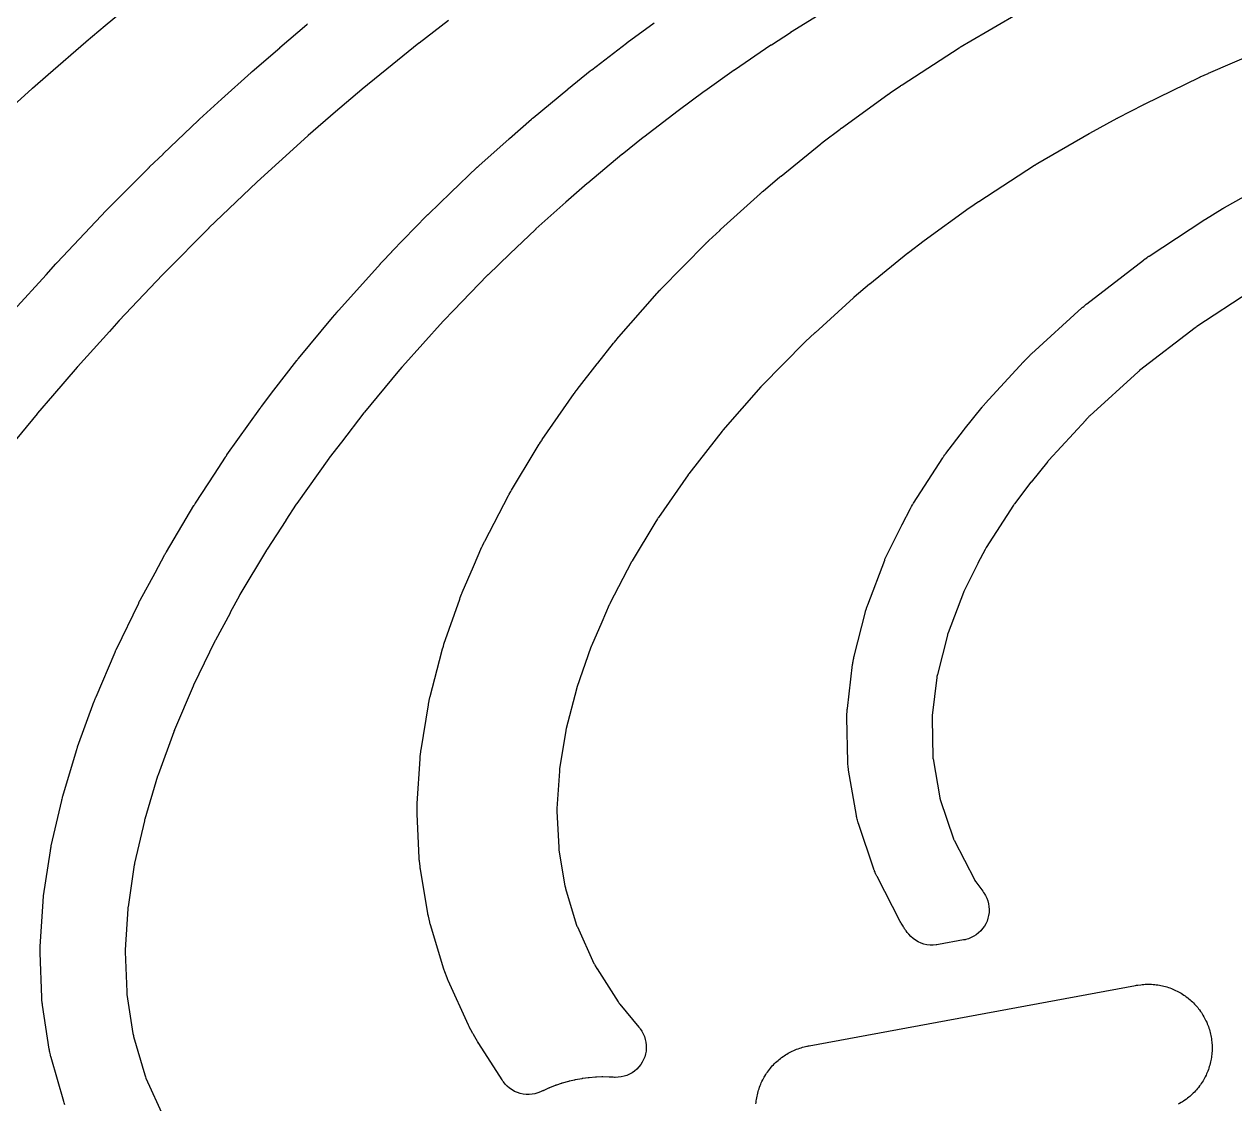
# Model space of a CAD drawing. Header units: metres. Extents: x -22.6 to 22.6, y 1.9 to 79.7.
# Drawn here: x -1.405 to 2.577, y 48.393 to 51.945 of the extents above; entities that cross this region are included whole.
import ezdxf

# ---------------------------------------------------------------- set-up
doc = ezdxf.new("R2010")
doc.units = ezdxf.units.M

msp = doc.modelspace()

# ---------------------------------------------------------------- linework, layer by layer
at = {"layer": 'MARKING'}
for points in [[(-1.0193, 52.0388), (-1.1392, 51.939), (-1.202, 51.8864), (-1.2026, 51.8858), (-1.3264, 51.7786), (-1.3783, 51.7334), (-1.3789, 51.7328), (-1.5138, 51.6114)], [(1.2926, 52.0276), (1.1161, 51.9175), (1.1153, 51.917), (1.0527, 51.8763), (1.0523, 51.876), (1.0519, 51.8757), (1.0514, 51.8754), (0.9314, 51.7937), (0.9307, 51.7933), (0.8337, 51.7248), (0.8332, 51.7245), (0.8327, 51.7241), (0.8322, 51.7238), (0.7466, 51.6603), (0.7461, 51.6599), (0.6331, 51.5735), (0.6326, 51.5731), (0.632, 51.5727), (0.6315, 51.5723), (0.5618, 51.516), (0.5613, 51.5157), (0.4486, 51.4224), (0.4481, 51.4219), (0.4475, 51.4215), (0.447, 51.421), (0.3768, 51.3595), (0.3765, 51.3592), (0.2784, 51.2714), (0.2778, 51.2709), (0.2773, 51.2704), (0.2767, 51.2699), (0.192, 51.1893), (0.1208, 51.1206), (0.1203, 51.12), (0.1197, 51.1195), (0.1191, 51.1189), (0.0065, 51.0029), (-0.0252, 50.9698), (-0.0258, 50.9692), (-0.0264, 50.9686), (-0.0269, 50.9679), (-0.1607, 50.8189), (-0.1613, 50.8182), (-0.1619, 50.8175), (-0.1625, 50.8168), (-0.176, 50.8007), (-0.2858, 50.6684), (-0.2864, 50.6676), (-0.287, 50.6669), (-0.2876, 50.6662), (-0.3618, 50.5697), (-0.4018, 50.5179), (-0.4023, 50.5171), (-0.4029, 50.5163), (-0.4035, 50.5155), (-0.5083, 50.3679), (-0.5089, 50.3671), (-0.5095, 50.3662), (-0.5101, 50.3653), (-0.5442, 50.3127), (-0.5445, 50.3123), (-0.6065, 50.2176), (-0.607, 50.2168), (-0.6076, 50.2159), (-0.6082, 50.215), (-0.6955, 50.0685), (-0.6961, 50.0675), (-0.6966, 50.0665), (-0.6972, 50.0654), (-0.7274, 50.0089), (-0.7275, 50.0086), (-0.7279, 50.008), (-0.7281, 50.0076), (-0.7765, 49.9188), (-0.777, 49.9177), (-0.7776, 49.9166), (-0.7781, 49.9155), (-0.8483, 49.7702), (-0.8489, 49.7691), (-0.8494, 49.768), (-0.8499, 49.7669), (-0.9108, 49.6233), (-0.911, 49.6226), (-0.9126, 49.6188), (-0.9133, 49.617), (-0.9651, 49.475), (-0.9656, 49.4736), (-0.966, 49.4722), (-0.9665, 49.4708), (-1.0089, 49.329), (-1.0093, 49.3274), (-1.0098, 49.3258), (-1.0101, 49.3242), (-1.0421, 49.1843), (-1.0424, 49.1825), (-1.0428, 49.1806), (-1.0431, 49.1788), (-1.0637, 49.0412), (-1.064, 49.0391), (-1.0642, 49.037), (-1.0644, 49.0348), (-1.0729, 48.9001), (-1.073, 48.8976), (-1.073, 48.8951), (-1.073, 48.8926), (-1.0681, 48.7609), (-1.0679, 48.7581), (-1.0676, 48.7552), (-1.0672, 48.7524), (-1.0476, 48.6238), (-1.047, 48.6205), (-1.0463, 48.6174), (-1.0454, 48.6142), (-1.0088, 48.488), (-1.0077, 48.4845), (-1.0064, 48.4812), (-1.005, 48.4778), (-0.9469, 48.3502)], [(2.6406, 51.8477), (2.49, 51.7825), (2.4892, 51.7821), (2.4628, 51.7702), (2.4622, 51.7699), (2.4616, 51.7696), (2.461, 51.7693), (2.279, 51.6808), (2.2785, 51.6805), (2.2779, 51.6802), (2.2773, 51.6799), (2.191, 51.6352), (2.1905, 51.6349), (2.19, 51.6346), (2.1895, 51.6344), (2.0996, 51.5851), (2.099, 51.5848), (2.0985, 51.5845), (2.098, 51.5842), (1.929, 51.4861), (1.9284, 51.4858), (1.9279, 51.4855), (1.9273, 51.4851), (1.9203, 51.4808), (1.9198, 51.4805), (1.9193, 51.4802), (1.9189, 51.4799), (1.7354, 51.3609), (1.7349, 51.3607), (1.7345, 51.3604), (1.734, 51.3601), (1.7054, 51.3406), (1.7048, 51.3402), (1.7042, 51.3398), (1.7035, 51.3393), (1.5559, 51.2323), (1.5551, 51.2317), (1.5041, 51.1932), (1.5034, 51.1927), (1.5027, 51.1921), (1.502, 51.1916), (1.3763, 51.0896), (1.3756, 51.0891), (1.3249, 51.0465), (1.3241, 51.0459), (1.3234, 51.0452), (1.3227, 51.0446), (1.1964, 50.93), (1.1959, 50.9295), (1.1648, 50.9005), (1.164, 50.8998), (1.1633, 50.899), (1.1625, 50.8983), (1.0212, 50.7546), (1.0202, 50.7535), (1.0192, 50.7525), (1.0183, 50.7514), (0.8935, 50.609), (0.8927, 50.608), (0.8919, 50.6071), (0.8911, 50.6061), (0.8434, 50.5457), (0.7809, 50.4653), (0.7801, 50.4642), (0.7793, 50.4631), (0.7785, 50.462), (0.681, 50.3217), (0.6802, 50.3205), (0.6793, 50.3192), (0.6785, 50.3179), (0.6697, 50.3034), (0.5952, 50.1799), (0.5944, 50.1786), (0.5937, 50.1772), (0.5929, 50.1758), (0.5217, 50.0392), (0.5209, 50.0376), (0.5202, 50.036), (0.5194, 50.0344), (0.4947, 49.9774), (0.4611, 49.9001), (0.4604, 49.8983), (0.4597, 49.8966), (0.459, 49.8948), (0.4132, 49.7628), (0.4126, 49.7608), (0.412, 49.7589), (0.4115, 49.7569), (0.3781, 49.6275), (0.3776, 49.6253), (0.3771, 49.6231), (0.3767, 49.6209), (0.356, 49.4948), (0.3557, 49.4923), (0.3554, 49.4898), (0.3552, 49.4874), (0.3474, 49.3645), (0.3473, 49.3618), (0.3473, 49.3591), (0.3474, 49.3563), (0.353, 49.2365), (0.3532, 49.2335), (0.3535, 49.2306), (0.3539, 49.2276), (0.3736, 49.1101), (0.3743, 49.107), (0.375, 49.1039), (0.3758, 49.1008), (0.4111, 48.9841), (0.4122, 48.981), (0.4133, 48.9779), (0.4146, 48.9748), (0.4691, 48.855), (0.4704, 48.8523), (0.4718, 48.8497), (0.4732, 48.8472), (0.4785, 48.8384), (0.4788, 48.8379), (0.4791, 48.8374), (0.4795, 48.8369), (0.5488, 48.7285), (0.5505, 48.7259), (0.5523, 48.7234), (0.5542, 48.721), (0.6169, 48.6454), (0.6199, 48.6416), (0.6212, 48.6399), (0.6267, 48.6318), (0.6313, 48.6233), (0.6351, 48.6144), (0.638, 48.6051), (0.64, 48.5956), (0.6411, 48.586), (0.6412, 48.5762), (0.6404, 48.5666), (0.6386, 48.557), (0.636, 48.5477), (0.6324, 48.5387), (0.628, 48.53), (0.6228, 48.5218), (0.6167, 48.5142), (0.61, 48.5072), (0.6027, 48.5009), (0.5947, 48.4953), (0.5863, 48.4905), (0.5774, 48.4866), (0.5682, 48.4835), (0.5587, 48.4814), (0.5491, 48.4801), (0.5394, 48.4798), (0.5372, 48.4799), (0.5324, 48.4801), (0.5228, 48.4807), (0.5216, 48.4808), (0.5204, 48.4809), (0.5192, 48.4809), (0.4983, 48.4813), (0.4971, 48.4813), (0.4959, 48.4813), (0.4946, 48.4812), (0.4777, 48.4807), (0.4765, 48.4807), (0.4753, 48.4806), (0.474, 48.4805), (0.4533, 48.4789), (0.452, 48.4787), (0.4508, 48.4786), (0.4496, 48.4785), (0.4328, 48.4763), (0.4316, 48.4761), (0.4304, 48.4759), (0.4292, 48.4757), (0.4087, 48.472), (0.4074, 48.4718), (0.4062, 48.4716), (0.405, 48.4713), (0.3886, 48.4675), (0.3874, 48.4672), (0.3862, 48.4669), (0.385, 48.4666), (0.3649, 48.4609), (0.3637, 48.4605), (0.3626, 48.4602), (0.3614, 48.4598), (0.3454, 48.4544), (0.3442, 48.454), (0.3431, 48.4536), (0.3419, 48.4531), (0.3225, 48.4455), (0.3214, 48.445), (0.3202, 48.4446), (0.3191, 48.4441), (0.3037, 48.4371), (0.3026, 48.4366), (0.3015, 48.4361), (0.3004, 48.4355), (0.3003, 48.4355), (0.2959, 48.4334), (0.2937, 48.4324), (0.2846, 48.4288), (0.2751, 48.4261), (0.2654, 48.4244), (0.2556, 48.4236), (0.2458, 48.4238), (0.236, 48.4249), (0.2264, 48.427), (0.2171, 48.4301), (0.2081, 48.434), (0.1995, 48.4388), (0.1915, 48.4444), (0.184, 48.4508), (0.1772, 48.4579), (0.1711, 48.4656), (0.1697, 48.4675), (0.167, 48.4716), (0.0904, 48.5915), (0.09, 48.592), (0.0897, 48.5925), (0.0894, 48.593), (0.0874, 48.5962), (0.0871, 48.5967), (0.0868, 48.5973), (0.0865, 48.5978), (0.0727, 48.6205), (0.0712, 48.623), (0.0698, 48.6256), (0.0684, 48.6282), (0.0599, 48.6443), (0.0585, 48.6469), (0.0572, 48.6496), (0.056, 48.6522), (-0.0105, 48.7984), (-0.0118, 48.8014), (-0.0131, 48.8045), (-0.0143, 48.8076), (-0.0216, 48.8269), (-0.0227, 48.83), (-0.0237, 48.8331), (-0.0248, 48.8363), (-0.0687, 48.9817), (-0.0696, 48.9847), (-0.0704, 48.9878), (-0.0712, 48.9909), (-0.0757, 49.0101), (-0.0764, 49.0132), (-0.077, 49.0164), (-0.0776, 49.0195), (-0.102, 49.1651), (-0.1025, 49.168), (-0.1029, 49.171), (-0.1032, 49.174), (-0.1052, 49.1923), (-0.1055, 49.1953), (-0.1057, 49.1983), (-0.1059, 49.2012), (-0.1127, 49.3474), (-0.1128, 49.3501), (-0.1129, 49.3529), (-0.1129, 49.3556), (-0.1127, 49.3726), (-0.1127, 49.3753), (-0.1126, 49.3781), (-0.1125, 49.3808), (-0.1032, 49.5277), (-0.103, 49.5302), (-0.1028, 49.5327), (-0.1026, 49.5351), (-0.1008, 49.5505), (-0.1005, 49.5529), (-0.1002, 49.5554), (-0.0998, 49.5579), (-0.0756, 49.7056), (-0.0752, 49.7078), (-0.0748, 49.71), (-0.0743, 49.7122), (-0.0715, 49.7259), (-0.071, 49.7281), (-0.0705, 49.7303), (-0.0699, 49.7325), (-0.0316, 49.8809), (-0.0311, 49.8829), (-0.0305, 49.8849), (-0.03, 49.8868), (-0.0263, 49.8989), (-0.0257, 49.9008), (-0.0251, 49.9028), (-0.0244, 49.9047), (0.0273, 50.0538), (0.028, 50.0556), (0.0286, 50.0574), (0.0293, 50.0592), (0.0336, 50.0702), (0.0343, 50.0719), (0.035, 50.0737), (0.0357, 50.0754), (0.0727, 50.1604), (0.1007, 50.225), (0.1014, 50.2266), (0.1022, 50.2282), (0.1029, 50.2298), (0.1076, 50.2397), (0.1084, 50.2413), (0.1092, 50.2429), (0.11, 50.2445), (0.1883, 50.3948), (0.189, 50.3961), (0.1898, 50.3975), (0.1905, 50.3989), (0.1953, 50.4073), (0.196, 50.4087), (0.1968, 50.41), (0.1976, 50.4114), (0.2757, 50.5408), (0.2759, 50.5411), (0.289, 50.5627), (0.2898, 50.5641), (0.2907, 50.5653), (0.2915, 50.5666), (0.2966, 50.5746), (0.2975, 50.5758), (0.2983, 50.5771), (0.2992, 50.5784), (0.4042, 50.7296), (0.405, 50.7307), (0.4058, 50.7318), (0.4066, 50.7328), (0.4115, 50.7396), (0.4123, 50.7407), (0.4131, 50.7417), (0.414, 50.7428), (0.4802, 50.8279), (0.4804, 50.8282), (0.4812, 50.8292), (0.4815, 50.8296), (0.5338, 50.8958), (0.5346, 50.8968), (0.5353, 50.8978), (0.5362, 50.8987), (0.5412, 50.9048), (0.542, 50.9058), (0.5428, 50.9067), (0.5436, 50.9077), (0.6767, 51.0597), (0.6775, 51.0605), (0.6783, 51.0614), (0.6791, 51.0622), (0.6836, 51.0672), (0.6846, 51.0683), (0.6856, 51.0693), (0.6866, 51.0703), (0.6866, 51.0704), (0.6871, 51.0709), (0.838, 51.2243), (0.8387, 51.2251), (0.8395, 51.2258), (0.8402, 51.2265), (0.8449, 51.2311), (0.8457, 51.2318), (0.8465, 51.2326), (0.8472, 51.2333), (0.8827, 51.2664), (0.8831, 51.2668), (0.885, 51.2686), (0.8856, 51.2691), (1.0168, 51.3882), (1.0175, 51.3889), (1.0183, 51.3895), (1.019, 51.3901), (1.0235, 51.3941), (1.0242, 51.3947), (1.025, 51.3953), (1.0257, 51.396), (1.0808, 51.4422), (1.0814, 51.4427), (1.0837, 51.4447), (1.0845, 51.4452), (1.2154, 51.5514), (1.2161, 51.552), (1.2167, 51.5525), (1.2174, 51.553), (1.2217, 51.5564), (1.2224, 51.5569), (1.223, 51.5574), (1.2237, 51.5579), (1.2791, 51.5997), (1.2798, 51.6003), (1.2826, 51.6023), (1.2835, 51.603), (1.4364, 51.7139), (1.4371, 51.7143), (1.4377, 51.7147), (1.4383, 51.7152), (1.4422, 51.7179), (1.4429, 51.7184), (1.4435, 51.7188), (1.4441, 51.7192), (1.4777, 51.742), (1.4781, 51.7423), (1.4786, 51.7426), (1.479, 51.7429), (1.4818, 51.7447), (1.4822, 51.745), (1.4827, 51.7453), (1.4831, 51.7456), (1.6708, 51.8673), (1.6713, 51.8676), (1.6718, 51.8679), (1.6723, 51.8682), (1.6752, 51.8701), (1.6757, 51.8704), (1.6762, 51.8707), (1.6767, 51.871), (1.6885, 51.8783), (1.6891, 51.8786), (1.6896, 51.879), (1.6902, 51.8793), (1.6937, 51.8814), (1.6943, 51.8818), (1.6949, 51.8821), (1.6955, 51.8824), (1.8695, 51.9835)], [(-0.0098, 51.9568), (-0.1058, 51.8829), (-0.1066, 51.8823), (-0.1949, 51.8115), (-0.2938, 51.7307), (-0.2942, 51.7304), (-0.2946, 51.7301), (-0.295, 51.7297), (-0.3811, 51.6564), (-0.471, 51.5787), (-0.4714, 51.5783), (-0.4718, 51.5779), (-0.4722, 51.5776), (-0.5674, 51.4915), (-0.6385, 51.4266), (-0.6389, 51.4262), (-0.6394, 51.4258), (-0.6398, 51.4254), (-0.754, 51.3162), (-0.7975, 51.2744), (-0.7979, 51.274), (-0.7983, 51.2736), (-0.7987, 51.2732), (-0.9408, 51.13), (-0.9486, 51.1221), (-0.949, 51.1217), (-0.9495, 51.1213), (-0.9499, 51.1208), (-1.0925, 50.97), (-1.0929, 50.9695), (-1.0934, 50.969), (-1.0938, 50.9686), (-1.1249, 50.9339), (-1.1251, 50.9337), (-1.2302, 50.8175), (-1.2306, 50.8171), (-1.231, 50.8166), (-1.2314, 50.8161), (-1.3119, 50.7225), (-1.3122, 50.7221), (-1.362, 50.6649), (-1.3624, 50.6644), (-1.3628, 50.6639), (-1.3632, 50.6634), (-1.4876, 50.513)], [(-1.439, 51.004), (-1.3335, 51.1207), (-1.3009, 51.157), (-1.3005, 51.1575), (-1.3, 51.1579), (-1.2996, 51.1584), (-1.2985, 51.1596), (-1.2981, 51.1601), (-1.2976, 51.1606), (-1.2972, 51.161), (-1.1522, 51.3144), (-1.1518, 51.3148), (-1.1514, 51.3153), (-1.1509, 51.3157), (-1.1499, 51.3168), (-1.1494, 51.3172), (-1.149, 51.3177), (-1.1486, 51.3181), (-1.1396, 51.3272), (-0.9963, 51.4716), (-0.9959, 51.472), (-0.9955, 51.4724), (-0.9951, 51.4728), (-0.994, 51.4739), (-0.9935, 51.4743), (-0.9931, 51.4747), (-0.9927, 51.4751), (-0.9482, 51.5178), (-0.9481, 51.518), (-0.8321, 51.6289), (-0.8317, 51.6293), (-0.8313, 51.6297), (-0.8309, 51.6301), (-0.8298, 51.6311), (-0.8293, 51.6315), (-0.8289, 51.6319), (-0.8285, 51.6323), (-0.7567, 51.6978), (-0.7563, 51.6982), (-0.6589, 51.7863), (-0.6584, 51.7867), (-0.658, 51.787), (-0.6576, 51.7874), (-0.6565, 51.7884), (-0.6561, 51.7887), (-0.6557, 51.7891), (-0.6553, 51.7895), (-0.5649, 51.8676), (-0.5644, 51.8681), (-0.4756, 51.9438), (-0.4752, 51.9441), (-0.4748, 51.9444), (-0.4743, 51.9448), (-0.4733, 51.9457)], [(-1.2715, 48.3898), (-1.2727, 48.3933), (-1.2738, 48.3967), (-1.2749, 48.4002), (-1.3169, 48.5449), (-1.3178, 48.5481), (-1.3186, 48.5513), (-1.3193, 48.5544), (-1.3211, 48.5627), (-1.3218, 48.5659), (-1.3224, 48.5691), (-1.3229, 48.5723), (-1.3452, 48.718), (-1.3456, 48.7208), (-1.346, 48.7236), (-1.3463, 48.7265), (-1.347, 48.7339), (-1.3472, 48.7368), (-1.3474, 48.7396), (-1.3476, 48.7425), (-1.353, 48.8892), (-1.3531, 48.8917), (-1.3531, 48.8942), (-1.3531, 48.8966), (-1.353, 48.9031), (-1.353, 48.9056), (-1.3529, 48.9081), (-1.3528, 48.9106), (-1.3435, 49.0583), (-1.3433, 49.0605), (-1.3432, 49.0626), (-1.343, 49.0648), (-1.3424, 49.0704), (-1.3421, 49.0725), (-1.3418, 49.0747), (-1.3415, 49.0768), (-1.3192, 49.2255), (-1.3189, 49.2274), (-1.3186, 49.2292), (-1.3183, 49.2311), (-1.3174, 49.2359), (-1.317, 49.2378), (-1.3166, 49.2396), (-1.3162, 49.2414), (-1.2821, 49.391), (-1.2817, 49.3926), (-1.2813, 49.3942), (-1.2809, 49.3958), (-1.2798, 49.4), (-1.2794, 49.4016), (-1.2789, 49.4032), (-1.2785, 49.4048), (-1.2335, 49.555), (-1.2331, 49.5564), (-1.2327, 49.5578), (-1.2322, 49.5592), (-1.231, 49.5628), (-1.2305, 49.5642), (-1.23, 49.5656), (-1.2296, 49.567), (-1.1747, 49.7175), (-1.1742, 49.7189), (-1.1736, 49.7204), (-1.173, 49.7218), (-1.1715, 49.7255), (-1.171, 49.727), (-1.1704, 49.7284), (-1.1697, 49.7298), (-1.169, 49.7317), (-1.1687, 49.7321), (-1.1063, 49.8794), (-1.1058, 49.8805), (-1.1053, 49.8816), (-1.1048, 49.8828), (-1.1035, 49.8857), (-1.103, 49.8868), (-1.1025, 49.8879), (-1.1019, 49.889), (-1.0287, 50.0404), (-1.0282, 50.0415), (-1.0277, 50.0426), (-1.0271, 50.0437), (-1.0257, 50.0465), (-1.0251, 50.0475), (-1.0246, 50.0486), (-1.024, 50.0497), (-0.9747, 50.1403), (-0.9426, 50.2003), (-0.9421, 50.2013), (-0.9415, 50.2023), (-0.9409, 50.2033), (-0.9394, 50.206), (-0.9388, 50.207), (-0.9383, 50.208), (-0.9377, 50.2091), (-0.8471, 50.3609), (-0.8466, 50.3618), (-0.846, 50.3627), (-0.8455, 50.3636), (-0.844, 50.3659), (-0.8434, 50.3668), (-0.8429, 50.3677), (-0.8423, 50.3686), (-0.7795, 50.4645), (-0.7434, 50.5201), (-0.7428, 50.521), (-0.7422, 50.5219), (-0.7416, 50.5228), (-0.7401, 50.525), (-0.7395, 50.5259), (-0.7389, 50.5268), (-0.7383, 50.5276), (-0.6302, 50.6799), (-0.6296, 50.6807), (-0.6291, 50.6814), (-0.6285, 50.6822), (-0.627, 50.6843), (-0.6264, 50.6851), (-0.6258, 50.6859), (-0.6252, 50.6866), (-0.5838, 50.7404), (-0.5079, 50.839), (-0.5074, 50.8397), (-0.5068, 50.8404), (-0.5062, 50.8412), (-0.5047, 50.8431), (-0.5041, 50.8438), (-0.5035, 50.8445), (-0.5029, 50.8452), (-0.3915, 50.9794), (-0.3914, 50.9795), (-0.376, 50.998), (-0.3754, 50.9987), (-0.3748, 50.9994), (-0.3742, 51.0001), (-0.3726, 51.0019), (-0.372, 51.0026), (-0.3714, 51.0033), (-0.3708, 51.004), (-0.2337, 51.1567), (-0.2332, 51.1573), (-0.2326, 51.158), (-0.232, 51.1586), (-0.2305, 51.1602), (-0.23, 51.1608), (-0.2294, 51.1614), (-0.2288, 51.162), (-0.1959, 51.1963), (-0.1955, 51.1967), (-0.0802, 51.3155), (-0.0797, 51.3161), (-0.0791, 51.3167), (-0.0785, 51.3172), (-0.077, 51.3187), (-0.0765, 51.3193), (-0.0759, 51.3198), (-0.0753, 51.3204), (-0.003, 51.3903), (-0.0027, 51.3905), (-0.0022, 51.391), (-0.0019, 51.3913), (0.0853, 51.4742), (0.0858, 51.4748), (0.0864, 51.4753), (0.087, 51.4758), (0.0884, 51.4771), (0.089, 51.4777), (0.0895, 51.4782), (0.0901, 51.4787), (0.19, 51.568), (0.1903, 51.5683), (0.191, 51.5689), (0.1914, 51.5693), (0.2639, 51.6329), (0.2645, 51.6333), (0.265, 51.6338), (0.2655, 51.6343), (0.2669, 51.6355), (0.2675, 51.6359), (0.268, 51.6364), (0.2686, 51.6368), (0.3831, 51.7316), (0.3835, 51.7319), (0.3844, 51.7327), (0.3849, 51.7331), (0.4571, 51.7914), (0.4577, 51.7918), (0.4582, 51.7922), (0.4587, 51.7926), (0.46, 51.7936), (0.4605, 51.794), (0.4611, 51.7944), (0.4616, 51.7948), (0.5764, 51.8826), (0.5769, 51.883), (0.5779, 51.8838), (0.5786, 51.8843), (0.6668, 51.9497)], [(2.6272, 51.0648), (2.4523, 50.9499), (2.4513, 50.9493), (2.4503, 50.9486), (2.4494, 50.9479), (2.4488, 50.9475), (2.4482, 50.9471), (2.4477, 50.9466), (2.4471, 50.9462), (2.2643, 50.8052), (2.2627, 50.8039), (2.2611, 50.8026), (2.2596, 50.8013), (2.1, 50.6559), (2.0988, 50.6548), (2.0977, 50.6537), (2.0965, 50.6525), (2.0882, 50.6439), (2.0878, 50.6435), (2.0874, 50.6431), (2.087, 50.6427), (1.9654, 50.5108), (1.9642, 50.5095), (1.963, 50.5081), (1.9618, 50.5067), (1.9075, 50.4384), (1.9069, 50.4377), (1.8527, 50.3671), (1.8515, 50.3654), (1.8503, 50.3637), (1.8492, 50.362), (1.7598, 50.2233), (1.7586, 50.2213), (1.7574, 50.2192), (1.7562, 50.2172), (1.7324, 50.1712), (1.7322, 50.1707), (1.6879, 50.0828), (1.6868, 50.0805), (1.6857, 50.0781), (1.6848, 50.0757), (1.6343, 49.943), (1.6334, 49.9402), (1.6325, 49.9375), (1.6317, 49.9347), (1.5989, 49.8054), (1.5982, 49.8023), (1.5976, 49.7991), (1.5972, 49.796), (1.582, 49.67), (1.5817, 49.6665), (1.5815, 49.663), (1.5815, 49.6595), (1.5841, 49.5333), (1.5842, 49.532), (1.5845, 49.5289), (1.5847, 49.5277), (1.6068, 49.3996), (1.607, 49.3983), (1.6078, 49.3952), (1.6082, 49.394), (1.6517, 49.2651), (1.6521, 49.2639), (1.6533, 49.261), (1.6539, 49.2599), (1.7218, 49.1287), (1.7224, 49.1275), (1.7242, 49.1246), (1.725, 49.1235), (1.7481, 49.0925), (1.7509, 49.0885), (1.7521, 49.0867), (1.7571, 49.0784), (1.7613, 49.0697), (1.7646, 49.0606), (1.7671, 49.0513), (1.7686, 49.0418), (1.7691, 49.0321), (1.7688, 49.0225), (1.7675, 49.0129), (1.7653, 49.0035), (1.7622, 48.9944), (1.7583, 48.9855), (1.7535, 48.9772), (1.7479, 48.9693), (1.7416, 48.962), (1.7346, 48.9553), (1.7271, 48.9493), (1.7189, 48.9441), (1.7103, 48.9397), (1.7013, 48.9362), (1.6921, 48.9335), (1.6899, 48.933), (1.6852, 48.932), (1.6024, 48.9167), (1.5974, 48.9159), (1.5949, 48.9156), (1.5848, 48.9148), (1.5747, 48.915), (1.5647, 48.9162), (1.5548, 48.9184), (1.5452, 48.9216), (1.536, 48.9258), (1.5272, 48.9309), (1.519, 48.9368), (1.5115, 48.9435), (1.5047, 48.951), (1.5031, 48.9529), (1.5, 48.9569), (1.496, 48.9622), (1.4955, 48.9629), (1.495, 48.9636), (1.4945, 48.9642), (1.4933, 48.966), (1.4928, 48.9667), (1.4923, 48.9674), (1.4918, 48.968), (1.4911, 48.969), (1.4893, 48.9717), (1.4876, 48.9744), (1.4859, 48.9772), (1.4815, 48.9843), (1.4799, 48.9871), (1.4783, 48.99), (1.4768, 48.9928), (1.4003, 49.1407), (1.3994, 49.1424), (1.3986, 49.1441), (1.3978, 49.1458), (1.3969, 49.1477), (1.3953, 49.1512), (1.3938, 49.1547), (1.3924, 49.1582), (1.3917, 49.1602), (1.391, 49.1619), (1.3904, 49.1637), (1.3898, 49.1655), (1.3394, 49.3148), (1.3388, 49.3166), (1.3382, 49.3185), (1.3377, 49.3203), (1.3371, 49.3223), (1.3361, 49.3261), (1.3351, 49.3298), (1.3342, 49.3335), (1.3338, 49.3356), (1.3334, 49.3375), (1.3331, 49.3394), (1.3327, 49.3413), (1.307, 49.4904), (1.3067, 49.4922), (1.3064, 49.4941), (1.3061, 49.4959), (1.3058, 49.498), (1.3054, 49.5017), (1.3051, 49.5054), (1.3048, 49.5092), (1.3046, 49.5112), (1.3046, 49.5131), (1.3045, 49.515), (1.3044, 49.5169), (1.3013, 49.6635), (1.3013, 49.667), (1.3014, 49.6705), (1.3015, 49.674), (1.3019, 49.6832), (1.3022, 49.6867), (1.3025, 49.6902), (1.3028, 49.6937), (1.3202, 49.8384), (1.3207, 49.8415), (1.3212, 49.8447), (1.3217, 49.8479), (1.3232, 49.8561), (1.3239, 49.8592), (1.3246, 49.8624), (1.3253, 49.8655), (1.3623, 50.0113), (1.363, 50.0141), (1.3638, 50.0169), (1.3646, 50.0196), (1.3669, 50.0268), (1.3678, 50.0295), (1.3687, 50.0322), (1.3697, 50.0349), (1.4256, 50.182), (1.4266, 50.1844), (1.4275, 50.1868), (1.4286, 50.1891), (1.4313, 50.1953), (1.4323, 50.1977), (1.4334, 50.2), (1.4346, 50.2023), (1.4823, 50.297), (1.4825, 50.2974), (1.4829, 50.2983), (1.4832, 50.2989), (1.5106, 50.3518), (1.5118, 50.3539), (1.5129, 50.356), (1.5141, 50.358), (1.5171, 50.3633), (1.5183, 50.3654), (1.5196, 50.3674), (1.5208, 50.3694), (1.6169, 50.5185), (1.6181, 50.5202), (1.6192, 50.5219), (1.6204, 50.5236), (1.6234, 50.528), (1.6246, 50.5296), (1.6259, 50.5313), (1.6271, 50.5329), (1.6851, 50.6085), (1.6855, 50.6091), (1.6865, 50.6104), (1.6872, 50.6112), (1.7459, 50.685), (1.7471, 50.6865), (1.7482, 50.6879), (1.7494, 50.6893), (1.7525, 50.6929), (1.7537, 50.6942), (1.7549, 50.6956), (1.7561, 50.697), (1.8823, 50.8337), (1.8827, 50.8341), (1.8831, 50.8345), (1.8835, 50.8349), (1.8844, 50.8359), (1.8848, 50.8363), (1.8852, 50.8367), (1.8856, 50.8371), (1.8982, 50.8502), (1.8993, 50.8513), (1.9004, 50.8525), (1.9016, 50.8536), (1.9046, 50.8565), (1.9058, 50.8577), (1.9069, 50.8588), (1.9081, 50.8599), (2.0747, 51.0115), (2.0757, 51.0125), (2.0767, 51.0134), (2.0778, 51.0143), (2.0805, 51.0166), (2.0816, 51.0175), (2.0826, 51.0184), (2.0837, 51.0193), (2.0857, 51.021), (2.0862, 51.0214), (2.0868, 51.0218), (2.0873, 51.0222), (2.0886, 51.0233), (2.0891, 51.0237), (2.0896, 51.0241), (2.0902, 51.0245), (2.2776, 51.1691), (2.2782, 51.1696), (2.2788, 51.17), (2.2794, 51.1704), (2.2809, 51.1716), (2.2814, 51.172), (2.282, 51.1724), (2.2826, 51.1728), (2.2875, 51.1764), (2.2884, 51.1771), (2.2894, 51.1777), (2.2904, 51.1784), (2.2929, 51.1802), (2.2939, 51.1808), (2.2948, 51.1815), (2.2958, 51.1821), (2.4753, 51.3), (2.476, 51.3004), (2.4766, 51.3009), (2.4773, 51.3013), (2.479, 51.3024), (2.4797, 51.3028), (2.4803, 51.3032), (2.481, 51.3036), (2.5362, 51.3375), (2.5371, 51.338), (2.5379, 51.3385), (2.5387, 51.339), (2.5409, 51.3403), (2.5418, 51.3408), (2.5426, 51.3412), (2.5435, 51.3417), (2.6728, 51.4141)], [(1.0022, 48.3926), (1.0026, 48.3975), (1.0032, 48.4024), (1.0039, 48.4073), (1.0048, 48.4131), (1.0057, 48.4179), (1.0067, 48.4227), (1.0079, 48.4275), (1.0094, 48.4331), (1.0107, 48.4379), (1.0122, 48.4425), (1.0138, 48.4472), (1.0159, 48.4527), (1.0177, 48.4572), (1.0196, 48.4617), (1.0217, 48.4662), (1.0243, 48.4715), (1.0265, 48.4758), (1.0289, 48.4801), (1.0314, 48.4843), (1.0345, 48.4893), (1.0372, 48.4935), (1.0399, 48.4975), (1.0428, 48.5015), (1.0464, 48.5061), (1.0494, 48.51), (1.0526, 48.5137), (1.0559, 48.5174), (1.0599, 48.5217), (1.0633, 48.5252), (1.0668, 48.5286), (1.0704, 48.532), (1.0748, 48.5358), (1.0786, 48.539), (1.0824, 48.5421), (1.0863, 48.545), (1.0911, 48.5485), (1.0951, 48.5512), (1.0992, 48.5539), (1.1034, 48.5565), (1.1085, 48.5594), (1.1128, 48.5618), (1.1172, 48.564), (1.1216, 48.5662), (1.1269, 48.5686), (1.1314, 48.5706), (1.136, 48.5724), (1.1406, 48.5741), (1.1462, 48.576), (1.1508, 48.5775), (1.1555, 48.5788), (1.1603, 48.5801), (1.1696, 48.5823), (1.172, 48.5828), (1.1744, 48.5833), (1.1768, 48.5838), (2.2512, 48.7825), (2.2536, 48.7829), (2.256, 48.7833), (2.2584, 48.7836), (2.2679, 48.7849), (2.2728, 48.7854), (2.2777, 48.7859), (2.2826, 48.7862), (2.2884, 48.7864), (2.2934, 48.7864), (2.2983, 48.7864), (2.3032, 48.7862), (2.309, 48.7858), (2.3139, 48.7854), (2.3188, 48.7848), (2.3237, 48.7842), (2.3294, 48.7832), (2.3343, 48.7823), (2.3391, 48.7813), (2.3438, 48.7802), (2.3495, 48.7787), (2.3542, 48.7773), (2.3589, 48.7758), (2.3635, 48.7742), (2.369, 48.7721), (2.3736, 48.7703), (2.3781, 48.7684), (2.3826, 48.7663), (2.3878, 48.7637), (2.3922, 48.7615), (2.3965, 48.7591), (2.4007, 48.7566), (2.4057, 48.7535), (2.4098, 48.7509), (2.4139, 48.7481), (2.4179, 48.7452), (2.4225, 48.7416), (2.4263, 48.7386), (2.4301, 48.7354), (2.4338, 48.7321), (2.4381, 48.7281), (2.4416, 48.7247), (2.445, 48.7212), (2.4483, 48.7176), (2.4522, 48.7132), (2.4554, 48.7094), (2.4584, 48.7056), (2.4614, 48.7017), (2.4648, 48.6969), (2.4676, 48.6929), (2.4703, 48.6888), (2.4728, 48.6846), (2.4758, 48.6795), (2.4782, 48.6752), (2.4804, 48.6708), (2.4826, 48.6664), (2.485, 48.6611), (2.4869, 48.6566), (2.4887, 48.652), (2.4904, 48.6474), (2.4924, 48.6419), (2.4938, 48.6372), (2.4952, 48.6325), (2.4964, 48.6277), (2.4978, 48.622), (2.4988, 48.6172), (2.4997, 48.6124), (2.5005, 48.6075), (2.5012, 48.6017), (2.5018, 48.5968), (2.5022, 48.592), (2.5025, 48.5871), (2.5027, 48.5812), (2.5028, 48.5763), (2.5027, 48.5714), (2.5025, 48.5665), (2.5021, 48.5606), (2.5017, 48.5557), (2.5012, 48.5508), (2.5005, 48.546), (2.4996, 48.5402), (2.4987, 48.5354), (2.4976, 48.5306), (2.4965, 48.5258), (2.495, 48.5201), (2.4936, 48.5154), (2.4921, 48.5107), (2.4905, 48.5061), (2.4885, 48.5006), (2.4866, 48.496), (2.4847, 48.4915), (2.4827, 48.4871), (2.4801, 48.4818), (2.4778, 48.4774), (2.4754, 48.4731), (2.473, 48.4689), (2.4699, 48.4639), (2.4672, 48.4598), (2.4644, 48.4558), (2.4615, 48.4518), (2.458, 48.4471), (2.4549, 48.4433), (2.4517, 48.4395), (2.4485, 48.4359), (2.4445, 48.4316), (2.441, 48.4281), (2.4375, 48.4246), (2.4339, 48.4213), (2.4295, 48.4174), (2.4258, 48.4143), (2.4219, 48.4112), (2.418, 48.4082), (2.4133, 48.4048), (2.4092, 48.402), (2.4051, 48.3994), (2.4009, 48.3968), (2.3958, 48.3938), (2.3915, 48.3915)]]:
    msp.add_lwpolyline(points, dxfattribs=at)

doc.saveas('drawing.dxf')
